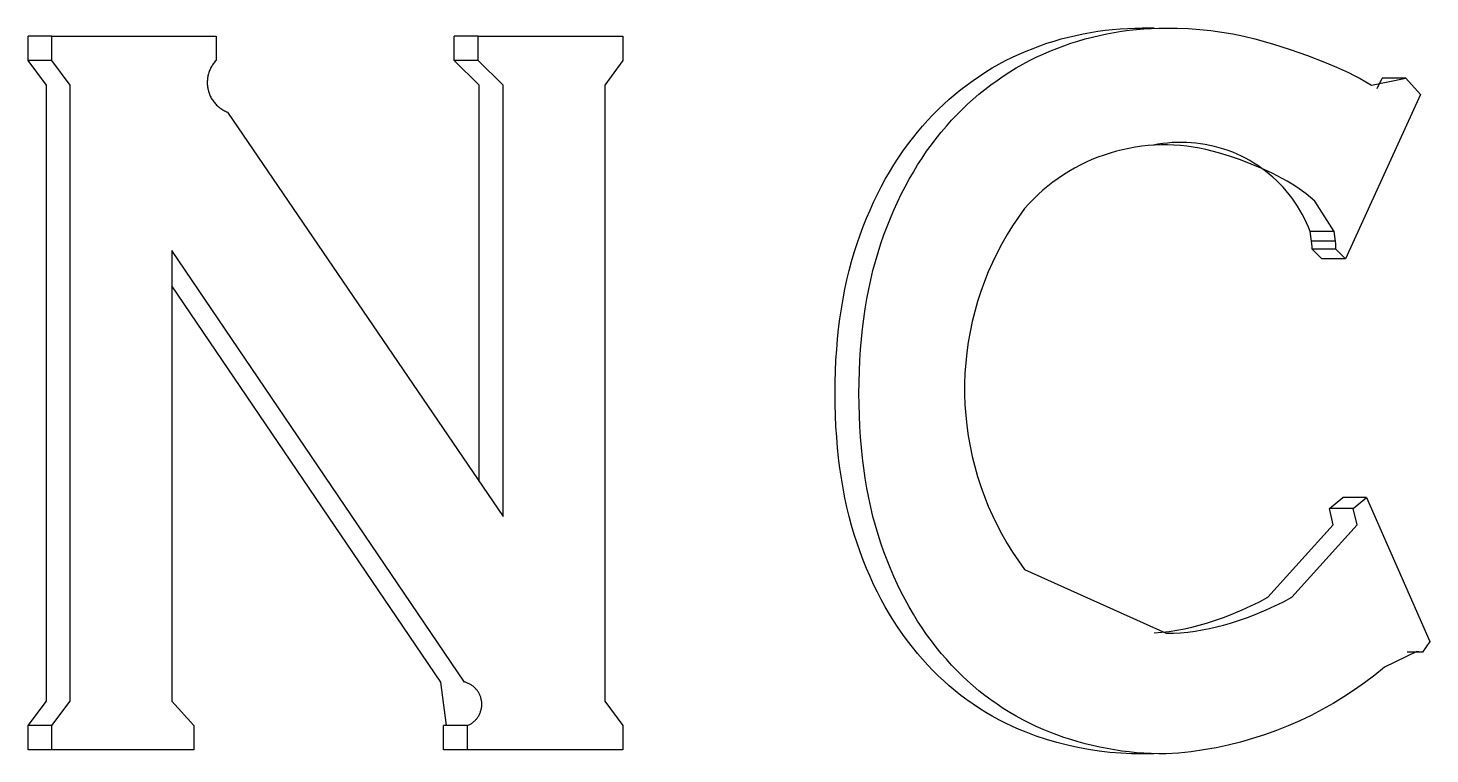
# Model space of a CAD drawing. Header units: millimetres. Extents: x -1893 to 2799, y -925 to 2353.
# Drawn here: x 1272.303 to 1275.835, y 1917.06 to 1918.889 of the extents above; entities that cross this region are included whole.
import ezdxf

# ---------------------------------------------------------------- set-up
doc = ezdxf.new("R2010")
doc.units = ezdxf.units.MM
doc.header["$MEASUREMENT"] = 0
doc.layers.add('Utwórz2D linie widoczne', color=7, linetype='Continuous', true_color=0x000000)

msp = doc.modelspace()

# ---------------------------------------------------------------- linework, layer by layer
at = {"layer": 'Utwórz2D linie widoczne'}
for p, q in [((1272.303, 1918.8074), (1272.303, 1918.8689)), ((1272.3631, 1918.8689), (1272.303, 1918.8689)), ((1272.3631, 1918.8689), (1272.7767, 1918.8689)), ((1272.3631, 1918.8074), (1272.3631, 1918.8689)), ((1272.7767, 1918.8689), (1272.7767, 1918.8074)), ((1273.3768, 1918.8074), (1273.3768, 1918.8689)), ((1273.4369, 1918.8689), (1273.3768, 1918.8689)), ((1273.4369, 1918.8689), (1273.8019, 1918.8689)), ((1273.4369, 1918.8074), (1273.4369, 1918.8689)), ((1273.8019, 1918.8689), (1273.8019, 1918.8074)), ((1274.9246, 1918.8665), (1274.9429, 1918.8709)), ((1274.9429, 1918.8709), (1274.9613, 1918.8748)), ((1274.9613, 1918.8748), (1274.9798, 1918.8782)), ((1274.9798, 1918.8782), (1274.9984, 1918.8812)), ((1274.9847, 1918.8665), (1275.003, 1918.8709)), ((1274.9984, 1918.8812), (1275.017, 1918.8837)), ((1275.003, 1918.8709), (1275.0214, 1918.8748)), ((1275.017, 1918.8837), (1275.0357, 1918.8857)), ((1275.0214, 1918.8748), (1275.0399, 1918.8782)), ((1275.0357, 1918.8857), (1275.0544, 1918.8873)), ((1275.0399, 1918.8782), (1275.0585, 1918.8812)), ((1275.0544, 1918.8873), (1275.0731, 1918.8885)), ((1275.0585, 1918.8812), (1275.0771, 1918.8837)), ((1275.0731, 1918.8885), (1275.0918, 1918.8891)), ((1275.0771, 1918.8837), (1275.0958, 1918.8857)), ((1275.0918, 1918.8891), (1275.1105, 1918.8893)), ((1275.0958, 1918.8857), (1275.1145, 1918.8873)), ((1275.1409, 1918.8893), (1275.1105, 1918.8893)), ((1275.1145, 1918.8873), (1275.1332, 1918.8885)), ((1275.1332, 1918.8885), (1275.1519, 1918.8891)), ((1275.1519, 1918.8891), (1275.1706, 1918.8893)), ((1275.1706, 1918.8893), (1275.1988, 1918.8891)), ((1275.1988, 1918.8891), (1275.227, 1918.8881)), ((1275.227, 1918.8881), (1275.2552, 1918.886)), ((1275.2552, 1918.886), (1275.2833, 1918.8831)), ((1275.2833, 1918.8831), (1275.3113, 1918.8791)), ((1275.3113, 1918.8791), (1275.3391, 1918.8743)), ((1275.3391, 1918.8743), (1275.3667, 1918.8686)), ((1274.8179, 1918.8311), (1274.8352, 1918.8381)), ((1274.8352, 1918.8381), (1274.8527, 1918.8446)), ((1274.8527, 1918.8446), (1274.8704, 1918.8508)), ((1274.8704, 1918.8508), (1274.8883, 1918.8565)), ((1274.878, 1918.8311), (1274.8953, 1918.8381)), ((1274.8883, 1918.8565), (1274.9064, 1918.8617)), ((1274.8953, 1918.8381), (1274.9128, 1918.8446)), ((1274.9064, 1918.8617), (1274.9246, 1918.8665)), ((1274.9128, 1918.8446), (1274.9305, 1918.8508)), ((1274.9305, 1918.8508), (1274.9484, 1918.8565)), ((1274.9484, 1918.8565), (1274.9665, 1918.8617)), ((1274.9665, 1918.8617), (1274.9847, 1918.8665)), ((1275.3667, 1918.8686), (1275.3941, 1918.8619)), ((1275.3941, 1918.8619), (1275.4386, 1918.8494)), ((1275.4386, 1918.8494), (1275.4828, 1918.8355)), ((1275.4828, 1918.8355), (1275.5265, 1918.8203)), ((1272.3491, 1918.7457), (1272.303, 1918.8074)), ((1272.3631, 1918.8074), (1272.303, 1918.8074)), ((1272.4092, 1918.7457), (1272.3631, 1918.8074)), ((1272.7697, 1918.7989), (1272.7681, 1918.7967)), ((1272.7713, 1918.8011), (1272.7697, 1918.7989)), ((1272.7731, 1918.8033), (1272.7713, 1918.8011)), ((1272.7749, 1918.8054), (1272.7731, 1918.8033)), ((1272.7767, 1918.8074), (1272.7749, 1918.8054)), ((1273.4398, 1918.7457), (1273.3768, 1918.8074)), ((1273.4369, 1918.8074), (1273.3768, 1918.8074)), ((1273.4999, 1918.7457), (1273.4369, 1918.8074)), ((1273.8019, 1918.8074), (1273.756, 1918.7457)), ((1274.7327, 1918.7886), (1274.7493, 1918.7981)), ((1274.7493, 1918.7981), (1274.7662, 1918.8071)), ((1274.7662, 1918.8071), (1274.7832, 1918.8156)), ((1274.7832, 1918.8156), (1274.8005, 1918.8236)), ((1274.7928, 1918.7886), (1274.8094, 1918.7981)), ((1274.8005, 1918.8236), (1274.8179, 1918.8311)), ((1274.8094, 1918.7981), (1274.8263, 1918.8071)), ((1274.8263, 1918.8071), (1274.8433, 1918.8156)), ((1274.8433, 1918.8156), (1274.8606, 1918.8236)), ((1274.8606, 1918.8236), (1274.878, 1918.8311)), ((1275.5265, 1918.8203), (1275.5696, 1918.8037)), ((1275.5696, 1918.8037), (1275.6001, 1918.7911)), ((1272.7554, 1918.7634), (1272.755, 1918.7607)), ((1272.7558, 1918.7662), (1272.7554, 1918.7634)), ((1272.7563, 1918.7689), (1272.7558, 1918.7662)), ((1272.757, 1918.7716), (1272.7563, 1918.7689)), ((1272.7577, 1918.7742), (1272.757, 1918.7716)), ((1272.7585, 1918.7769), (1272.7577, 1918.7742)), ((1272.7594, 1918.7795), (1272.7585, 1918.7769)), ((1272.7604, 1918.782), (1272.7594, 1918.7795)), ((1272.7615, 1918.7846), (1272.7604, 1918.782)), ((1272.7626, 1918.7871), (1272.7615, 1918.7846)), ((1272.7639, 1918.7895), (1272.7626, 1918.7871)), ((1272.7652, 1918.792), (1272.7639, 1918.7895)), ((1272.7666, 1918.7943), (1272.7652, 1918.792)), ((1272.7681, 1918.7967), (1272.7666, 1918.7943)), ((1274.6844, 1918.7575), (1274.7002, 1918.7684)), ((1274.7002, 1918.7684), (1274.7164, 1918.7787)), ((1274.7164, 1918.7787), (1274.7327, 1918.7886)), ((1274.7445, 1918.7575), (1274.7604, 1918.7684)), ((1274.7604, 1918.7684), (1274.7765, 1918.7787)), ((1274.7765, 1918.7787), (1274.7928, 1918.7886)), ((1275.6001, 1918.7911), (1275.6151, 1918.7843)), ((1275.6151, 1918.7843), (1275.63, 1918.7772)), ((1275.63, 1918.7772), (1275.6447, 1918.7698)), ((1275.6447, 1918.7698), (1275.6593, 1918.762)), ((1275.6879, 1918.7457), (1275.775, 1918.7628)), ((1275.7024, 1918.7368), (1275.7149, 1918.7628)), ((1275.775, 1918.7628), (1275.7149, 1918.7628)), ((1275.775, 1918.7628), (1275.8112, 1918.7218)), ((1272.3491, 1917.1931), (1272.3491, 1918.7457)), ((1272.4092, 1917.1931), (1272.4092, 1918.7457)), ((1272.7548, 1918.758), (1272.7546, 1918.7552)), ((1272.7546, 1918.7552), (1272.7546, 1918.7524)), ((1272.7546, 1918.7524), (1272.7546, 1918.7497)), ((1272.7546, 1918.7497), (1272.7547, 1918.7469)), ((1272.7547, 1918.7469), (1272.7549, 1918.7442)), ((1272.755, 1918.7607), (1272.7548, 1918.758)), ((1272.7549, 1918.7442), (1272.7553, 1918.7414)), ((1272.7553, 1918.7414), (1272.7557, 1918.7387)), ((1272.7557, 1918.7387), (1272.7562, 1918.736)), ((1272.7562, 1918.736), (1272.7568, 1918.7333)), ((1272.7568, 1918.7333), (1272.7575, 1918.7306)), ((1272.7575, 1918.7306), (1272.7583, 1918.728)), ((1272.7583, 1918.728), (1272.7591, 1918.7254)), ((1273.4398, 1917.7464), (1273.4398, 1918.7457)), ((1273.4999, 1917.6582), (1273.4999, 1918.7457)), ((1273.756, 1918.7457), (1273.756, 1917.1931)), ((1274.6388, 1918.7226), (1274.6537, 1918.7347)), ((1274.6537, 1918.7347), (1274.6689, 1918.7463)), ((1274.6689, 1918.7463), (1274.6844, 1918.7575)), ((1274.6989, 1918.7226), (1274.7138, 1918.7347)), ((1274.7138, 1918.7347), (1274.729, 1918.7463)), ((1274.729, 1918.7463), (1274.7445, 1918.7575)), ((1275.6593, 1918.762), (1275.6737, 1918.754)), ((1275.6737, 1918.754), (1275.6879, 1918.7457)), ((1272.7591, 1918.7254), (1272.7601, 1918.7228)), ((1272.7601, 1918.7228), (1272.7612, 1918.7202)), ((1272.7612, 1918.7202), (1272.7623, 1918.7177)), ((1272.7623, 1918.7177), (1272.7635, 1918.7153)), ((1272.7635, 1918.7153), (1272.7648, 1918.7128)), ((1272.7648, 1918.7128), (1272.7662, 1918.7104)), ((1272.7662, 1918.7104), (1272.7677, 1918.7081)), ((1272.7677, 1918.7081), (1272.7692, 1918.7058)), ((1272.7692, 1918.7058), (1272.7709, 1918.7036)), ((1272.7709, 1918.7036), (1272.7726, 1918.7014)), ((1272.7726, 1918.7014), (1272.7744, 1918.6993)), ((1272.7744, 1918.6993), (1272.7762, 1918.6973)), ((1272.7762, 1918.6973), (1272.7781, 1918.6953)), ((1272.7781, 1918.6953), (1272.7801, 1918.6934)), ((1272.7801, 1918.6934), (1272.7822, 1918.6916)), ((1274.5964, 1918.6842), (1274.6102, 1918.6974)), ((1274.6102, 1918.6974), (1274.6243, 1918.7102)), ((1274.6243, 1918.7102), (1274.6388, 1918.7226)), ((1274.6565, 1918.6842), (1274.6703, 1918.6974)), ((1274.6703, 1918.6974), (1274.6844, 1918.7102)), ((1274.6844, 1918.7102), (1274.6989, 1918.7226)), ((1275.8112, 1918.7218), (1275.6227, 1918.308)), ((1272.7822, 1918.6916), (1272.7843, 1918.6898)), ((1272.7843, 1918.6898), (1272.7865, 1918.6881)), ((1272.7865, 1918.6881), (1272.7887, 1918.6865)), ((1272.7887, 1918.6865), (1272.791, 1918.6849)), ((1272.791, 1918.6849), (1272.7933, 1918.6834)), ((1272.7933, 1918.6834), (1272.7957, 1918.6821)), ((1272.7957, 1918.6821), (1272.7981, 1918.6808)), ((1272.7981, 1918.6808), (1272.8006, 1918.6795)), ((1272.8006, 1918.6795), (1272.8031, 1918.6784)), ((1272.8031, 1918.6784), (1272.8057, 1918.6774)), ((1272.8057, 1918.6774), (1273.4999, 1917.6582)), ((1274.5567, 1918.6421), (1274.57, 1918.6569)), ((1274.57, 1918.6569), (1274.583, 1918.6707)), ((1274.583, 1918.6707), (1274.5964, 1918.6842)), ((1274.6169, 1918.6421), (1274.6301, 1918.6569)), ((1274.6301, 1918.6569), (1274.6431, 1918.6707)), ((1274.6431, 1918.6707), (1274.6565, 1918.6842)), ((1274.5312, 1918.6113), (1274.5438, 1918.6269)), ((1274.5438, 1918.6269), (1274.5567, 1918.6421)), ((1274.5913, 1918.6113), (1274.6039, 1918.6269)), ((1274.6039, 1918.6269), (1274.6169, 1918.6421)), ((1274.5071, 1918.5787), (1274.519, 1918.5952)), ((1274.519, 1918.5952), (1274.5312, 1918.6113)), ((1274.5672, 1918.5787), (1274.5791, 1918.5952)), ((1274.5791, 1918.5952), (1274.5913, 1918.6113)), ((1275.077, 1918.5861), (1275.0611, 1918.5827)), ((1275.093, 1918.5889), (1275.077, 1918.5861)), ((1275.1091, 1918.5912), (1275.093, 1918.5889)), ((1275.1253, 1918.5929), (1275.1091, 1918.5912)), ((1275.1416, 1918.5941), (1275.1253, 1918.5929)), ((1275.1501, 1918.5963), (1275.1384, 1918.5941)), ((1275.1578, 1918.5946), (1275.1416, 1918.5941)), ((1275.162, 1918.5981), (1275.1501, 1918.5963)), ((1275.1741, 1918.5946), (1275.1578, 1918.5946)), ((1275.1739, 1918.5995), (1275.162, 1918.5981)), ((1275.1858, 1918.6005), (1275.1739, 1918.5995)), ((1275.1904, 1918.5941), (1275.1741, 1918.5946)), ((1275.1978, 1918.601), (1275.1858, 1918.6005)), ((1275.2066, 1918.593), (1275.1904, 1918.5941)), ((1275.2097, 1918.6012), (1275.1978, 1918.601)), ((1275.2228, 1918.5913), (1275.2066, 1918.593)), ((1275.2217, 1918.601), (1275.2097, 1918.6012)), ((1275.2337, 1918.6003), (1275.2217, 1918.601)), ((1275.239, 1918.589), (1275.2228, 1918.5913)), ((1275.2456, 1918.5992), (1275.2337, 1918.6003)), ((1275.255, 1918.5862), (1275.239, 1918.589)), ((1275.2575, 1918.5977), (1275.2456, 1918.5992)), ((1275.2709, 1918.5829), (1275.255, 1918.5862)), ((1275.2693, 1918.5959), (1275.2575, 1918.5977)), ((1275.2811, 1918.5936), (1275.2693, 1918.5959)), ((1275.2928, 1918.5908), (1275.2811, 1918.5936)), ((1275.3043, 1918.5877), (1275.2928, 1918.5908)), ((1275.3158, 1918.5842), (1275.3043, 1918.5877)), ((1274.4844, 1918.5443), (1274.4956, 1918.5617)), ((1274.4956, 1918.5617), (1274.5071, 1918.5787)), ((1274.5445, 1918.5443), (1274.5557, 1918.5617)), ((1274.5557, 1918.5617), (1274.5672, 1918.5787)), ((1274.9688, 1918.551), (1274.9542, 1918.5439)), ((1274.9837, 1918.5576), (1274.9688, 1918.551)), ((1274.9988, 1918.5637), (1274.9837, 1918.5576)), ((1275.0141, 1918.5693), (1274.9988, 1918.5637)), ((1275.0296, 1918.5743), (1275.0141, 1918.5693)), ((1275.0453, 1918.5788), (1275.0296, 1918.5743)), ((1275.0611, 1918.5827), (1275.0453, 1918.5788)), ((1275.2867, 1918.5789), (1275.2709, 1918.5829)), ((1275.3024, 1918.5745), (1275.2867, 1918.5789)), ((1275.3301, 1918.5661), (1275.3024, 1918.5745)), ((1275.3271, 1918.5804), (1275.3158, 1918.5842)), ((1275.3383, 1918.5761), (1275.3271, 1918.5804)), ((1275.3576, 1918.5568), (1275.3301, 1918.5661)), ((1275.3493, 1918.5714), (1275.3383, 1918.5761)), ((1275.3602, 1918.5664), (1275.3493, 1918.5714)), ((1275.3847, 1918.5465), (1275.3576, 1918.5568)), ((1275.3709, 1918.561), (1275.3602, 1918.5664)), ((1275.3814, 1918.5552), (1275.3709, 1918.561)), ((1275.3917, 1918.549), (1275.3814, 1918.5552)), ((1274.4631, 1918.5082), (1274.4735, 1918.5265)), ((1274.4735, 1918.5265), (1274.4844, 1918.5443)), ((1274.5232, 1918.5082), (1274.5337, 1918.5265)), ((1274.5337, 1918.5265), (1274.5445, 1918.5443)), ((1274.9119, 1918.5195), (1274.8984, 1918.5104)), ((1274.9257, 1918.5281), (1274.9119, 1918.5195)), ((1274.9398, 1918.5362), (1274.9257, 1918.5281)), ((1274.9542, 1918.5439), (1274.9398, 1918.5362)), ((1275.4114, 1918.5354), (1275.3847, 1918.5465)), ((1275.4017, 1918.5425), (1275.3917, 1918.549)), ((1275.4116, 1918.5357), (1275.4017, 1918.5425)), ((1275.4378, 1918.5234), (1275.4114, 1918.5354)), ((1275.4212, 1918.5286), (1275.4116, 1918.5357)), ((1275.4305, 1918.5211), (1275.4212, 1918.5286)), ((1275.4396, 1918.5133), (1275.4305, 1918.5211)), ((1275.4507, 1918.5171), (1275.4378, 1918.5234)), ((1275.4634, 1918.5105), (1275.4507, 1918.5171)), ((1274.4431, 1918.4703), (1274.4529, 1918.4895)), ((1274.4529, 1918.4895), (1274.4631, 1918.5082)), ((1274.5032, 1918.4703), (1274.513, 1918.4895)), ((1274.513, 1918.4895), (1274.5232, 1918.5082)), ((1274.8599, 1918.4804), (1274.8478, 1918.4695)), ((1274.8724, 1918.4908), (1274.8599, 1918.4804)), ((1274.8852, 1918.5008), (1274.8724, 1918.4908)), ((1274.8984, 1918.5104), (1274.8852, 1918.5008)), ((1275.4484, 1918.5051), (1275.4396, 1918.5133)), ((1275.4569, 1918.4967), (1275.4484, 1918.5051)), ((1275.4652, 1918.488), (1275.4569, 1918.4967)), ((1275.4758, 1918.5035), (1275.4634, 1918.5105)), ((1275.4731, 1918.479), (1275.4652, 1918.488)), ((1275.4881, 1918.496), (1275.4758, 1918.5035)), ((1275.5001, 1918.4882), (1275.4881, 1918.496)), ((1275.5118, 1918.4801), (1275.5001, 1918.4882)), ((1275.5233, 1918.4715), (1275.5118, 1918.4801)), ((1274.4246, 1918.4307), (1274.4337, 1918.4507)), ((1274.4337, 1918.4507), (1274.4431, 1918.4703)), ((1274.4847, 1918.4307), (1274.4938, 1918.4507)), ((1274.4938, 1918.4507), (1274.5032, 1918.4703)), ((1274.8247, 1918.4465), (1274.8138, 1918.4344)), ((1274.8361, 1918.4582), (1274.8247, 1918.4465)), ((1274.8478, 1918.4695), (1274.8361, 1918.4582)), ((1275.4807, 1918.4698), (1275.4731, 1918.479)), ((1275.488, 1918.4603), (1275.4807, 1918.4698)), ((1275.4949, 1918.4505), (1275.488, 1918.4603)), ((1275.5015, 1918.4405), (1275.4949, 1918.4505)), ((1275.5345, 1918.4626), (1275.5233, 1918.4715)), ((1275.5455, 1918.4534), (1275.5345, 1918.4626)), ((1275.5938, 1918.3764), (1275.5455, 1918.4534)), ((1274.4075, 1918.3893), (1274.4159, 1918.4102)), ((1274.4159, 1918.4102), (1274.4246, 1918.4307)), ((1274.4676, 1918.3893), (1274.476, 1918.4102)), ((1274.476, 1918.4102), (1274.4847, 1918.4307)), ((1274.7984, 1918.413), (1274.7838, 1918.3911)), ((1274.8138, 1918.4344), (1274.7984, 1918.413)), ((1275.5078, 1918.4303), (1275.5015, 1918.4405)), ((1275.5137, 1918.4199), (1275.5078, 1918.4303)), ((1275.5193, 1918.4093), (1275.5137, 1918.4199)), ((1274.3995, 1918.368), (1274.4075, 1918.3893)), ((1274.4596, 1918.368), (1274.4676, 1918.3893)), ((1274.7838, 1918.3911), (1274.7699, 1918.3687)), ((1275.5244, 1918.3985), (1275.5193, 1918.4093)), ((1275.5292, 1918.3875), (1275.5244, 1918.3985)), ((1275.5337, 1918.3764), (1275.5292, 1918.3875)), ((1275.5372, 1918.3525), (1275.5337, 1918.3764)), ((1275.5938, 1918.3764), (1275.5337, 1918.3764)), ((1275.5973, 1918.3525), (1275.5938, 1918.3764)), ((1274.3847, 1918.3239), (1274.3918, 1918.3462)), ((1274.3918, 1918.3462), (1274.3995, 1918.368)), ((1274.4448, 1918.3239), (1274.4519, 1918.3462)), ((1274.4519, 1918.3462), (1274.4596, 1918.368)), ((1274.7568, 1918.3458), (1274.7445, 1918.3225)), ((1274.7699, 1918.3687), (1274.7568, 1918.3458)), ((1275.5378, 1918.3456), (1275.5372, 1918.3525)), ((1275.5973, 1918.3525), (1275.5372, 1918.3525)), ((1275.5382, 1918.3388), (1275.5378, 1918.3456)), ((1275.5383, 1918.3319), (1275.5382, 1918.3388)), ((1275.5979, 1918.3456), (1275.5973, 1918.3525)), ((1275.5983, 1918.3388), (1275.5979, 1918.3456)), ((1275.5984, 1918.3319), (1275.5983, 1918.3388)), ((1272.6655, 1918.3286), (1272.6655, 1917.1931)), ((1273.403, 1917.2412), (1272.6655, 1918.3286)), ((1274.3781, 1918.3013), (1274.3847, 1918.3239)), ((1274.4382, 1918.3013), (1274.4448, 1918.3239)), ((1274.7445, 1918.3225), (1274.733, 1918.2988)), ((1275.5626, 1918.308), (1275.5383, 1918.3319)), ((1275.5984, 1918.3319), (1275.5383, 1918.3319)), ((1275.6227, 1918.308), (1275.5626, 1918.308)), ((1275.6227, 1918.308), (1275.5984, 1918.3319)), ((1274.3663, 1918.2548), (1274.3719, 1918.2782)), ((1274.3719, 1918.2782), (1274.3781, 1918.3013)), ((1274.4264, 1918.2548), (1274.432, 1918.2782)), ((1274.432, 1918.2782), (1274.4382, 1918.3013)), ((1274.7224, 1918.2747), (1274.7126, 1918.2503)), ((1274.733, 1918.2988), (1274.7224, 1918.2747)), ((1273.3429, 1917.2412), (1272.6655, 1918.24)), ((1274.3611, 1918.2309), (1274.3663, 1918.2548)), ((1274.4212, 1918.2309), (1274.4264, 1918.2548)), ((1274.7126, 1918.2503), (1274.7036, 1918.2255)), ((1274.3523, 1918.1818), (1274.3565, 1918.2066)), ((1274.3565, 1918.2066), (1274.3611, 1918.2309)), ((1274.4124, 1918.1818), (1274.4166, 1918.2066)), ((1274.4166, 1918.2066), (1274.4212, 1918.2309)), ((1274.6956, 1918.2004), (1274.6883, 1918.1751)), ((1274.7036, 1918.2255), (1274.6956, 1918.2004)), ((1274.3486, 1918.1567), (1274.3523, 1918.1818)), ((1274.4087, 1918.1567), (1274.4124, 1918.1818)), ((1274.6883, 1918.1751), (1274.682, 1918.1495)), ((1274.3427, 1918.1052), (1274.3454, 1918.1312)), ((1274.3454, 1918.1312), (1274.3486, 1918.1567)), ((1274.4028, 1918.1052), (1274.4055, 1918.1312)), ((1274.4055, 1918.1312), (1274.4087, 1918.1567)), ((1274.682, 1918.1495), (1274.6766, 1918.1237)), ((1274.3405, 1918.0789), (1274.3427, 1918.1052)), ((1274.4006, 1918.0789), (1274.4028, 1918.1052)), ((1274.672, 1918.0977), (1274.6684, 1918.0716)), ((1274.6766, 1918.1237), (1274.672, 1918.0977)), ((1274.3388, 1918.0521), (1274.3405, 1918.0789)), ((1274.3989, 1918.0521), (1274.4006, 1918.0789)), ((1274.6684, 1918.0716), (1274.6657, 1918.0454)), ((1274.3368, 1917.9973), (1274.3376, 1918.0249)), ((1274.3376, 1918.0249), (1274.3388, 1918.0521)), ((1274.3969, 1917.9973), (1274.3977, 1918.0249)), ((1274.3977, 1918.0249), (1274.3989, 1918.0521)), ((1274.6657, 1918.0454), (1274.6638, 1918.0192)), ((1274.3366, 1917.9693), (1274.3368, 1917.9973)), ((1274.3967, 1917.9693), (1274.3969, 1917.9973)), ((1274.6638, 1918.0192), (1274.6629, 1917.9928)), ((1274.6629, 1917.9928), (1274.6629, 1917.9665)), ((1274.3368, 1917.9409), (1274.3366, 1917.9693)), ((1274.3969, 1917.9409), (1274.3967, 1917.9693)), ((1274.6629, 1917.9665), (1274.6638, 1917.9401)), ((1274.3376, 1917.913), (1274.3368, 1917.9409)), ((1274.3977, 1917.913), (1274.3969, 1917.9409)), ((1274.6638, 1917.9401), (1274.6657, 1917.9139)), ((1274.3388, 1917.8855), (1274.3376, 1917.913)), ((1274.3405, 1917.8584), (1274.3388, 1917.8855)), ((1274.3989, 1917.8855), (1274.3977, 1917.913)), ((1274.4006, 1917.8584), (1274.3989, 1917.8855)), ((1274.6657, 1917.9139), (1274.6684, 1917.8876)), ((1274.6684, 1917.8876), (1274.672, 1917.8616)), ((1274.3427, 1917.8319), (1274.3405, 1917.8584)), ((1274.4028, 1917.8319), (1274.4006, 1917.8584)), ((1274.672, 1917.8616), (1274.6766, 1917.8356)), ((1274.3454, 1917.8057), (1274.3427, 1917.8319)), ((1274.4055, 1917.8057), (1274.4028, 1917.8319)), ((1274.6766, 1917.8356), (1274.682, 1917.8098)), ((1274.682, 1917.8098), (1274.6883, 1917.7842)), ((1274.3486, 1917.7801), (1274.3454, 1917.8057)), ((1274.3523, 1917.7548), (1274.3486, 1917.7801)), ((1274.4087, 1917.7801), (1274.4055, 1917.8057)), ((1274.4124, 1917.7548), (1274.4087, 1917.7801)), ((1274.6883, 1917.7842), (1274.6956, 1917.7589)), ((1274.3565, 1917.7301), (1274.3523, 1917.7548)), ((1274.4166, 1917.7301), (1274.4124, 1917.7548)), ((1274.6956, 1917.7589), (1274.7036, 1917.7338)), ((1274.3611, 1917.7058), (1274.3565, 1917.7301)), ((1274.3663, 1917.6819), (1274.3611, 1917.7058)), ((1274.4212, 1917.7058), (1274.4166, 1917.7301)), ((1274.4264, 1917.6819), (1274.4212, 1917.7058)), ((1274.7036, 1917.7338), (1274.7126, 1917.709)), ((1274.7126, 1917.709), (1274.7224, 1917.6846)), ((1275.582, 1917.6789), (1275.6158, 1917.7059)), ((1275.6759, 1917.7059), (1275.6158, 1917.7059)), ((1275.6421, 1917.6789), (1275.6759, 1917.7059)), ((1275.6759, 1917.7059), (1275.8354, 1917.3437)), ((1274.3719, 1917.6585), (1274.3663, 1917.6819)), ((1274.432, 1917.6585), (1274.4264, 1917.6819)), ((1274.7224, 1917.6846), (1274.733, 1917.6605)), ((1275.5916, 1917.6376), (1275.582, 1917.6789)), ((1275.6421, 1917.6789), (1275.582, 1917.6789)), ((1275.6517, 1917.6376), (1275.6421, 1917.6789)), ((1274.3781, 1917.6355), (1274.3719, 1917.6585)), ((1274.3847, 1917.613), (1274.3781, 1917.6355)), ((1274.4382, 1917.6355), (1274.432, 1917.6585)), ((1274.4448, 1917.613), (1274.4382, 1917.6355)), ((1274.733, 1917.6605), (1274.7445, 1917.6368)), ((1274.7445, 1917.6368), (1274.7568, 1917.6135)), ((1275.4271, 1917.4548), (1275.5916, 1917.6376)), ((1275.4872, 1917.4548), (1275.6517, 1917.6376)), ((1274.3918, 1917.591), (1274.3847, 1917.613)), ((1274.4519, 1917.591), (1274.4448, 1917.613)), ((1274.7568, 1917.6135), (1274.7699, 1917.5906)), ((1274.3995, 1917.5694), (1274.3918, 1917.591)), ((1274.4075, 1917.5482), (1274.3995, 1917.5694)), ((1274.4596, 1917.5694), (1274.4519, 1917.591)), ((1274.4676, 1917.5482), (1274.4596, 1917.5694)), ((1274.7699, 1917.5906), (1274.7838, 1917.5682)), ((1274.7838, 1917.5682), (1274.7984, 1917.5463)), ((1274.4159, 1917.5275), (1274.4075, 1917.5482)), ((1274.4246, 1917.5072), (1274.4159, 1917.5275)), ((1274.476, 1917.5275), (1274.4676, 1917.5482)), ((1274.4847, 1917.5072), (1274.476, 1917.5275)), ((1274.7984, 1917.5463), (1274.8138, 1917.5249)), ((1274.4337, 1917.4874), (1274.4246, 1917.5072)), ((1274.4938, 1917.4874), (1274.4847, 1917.5072)), ((1274.8138, 1917.5249), (1275.1706, 1917.3641)), ((1274.4431, 1917.468), (1274.4337, 1917.4874)), ((1274.4529, 1917.449), (1274.4431, 1917.468)), ((1274.5032, 1917.468), (1274.4938, 1917.4874)), ((1274.513, 1917.449), (1274.5032, 1917.468)), ((1274.4631, 1917.4306), (1274.4529, 1917.449)), ((1274.4735, 1917.4125), (1274.4631, 1917.4306)), ((1274.5232, 1917.4306), (1274.513, 1917.449)), ((1274.5337, 1917.4125), (1274.5232, 1917.4306)), ((1275.3405, 1917.4136), (1275.3626, 1917.4229)), ((1275.3626, 1917.4229), (1275.3844, 1917.4329)), ((1275.3844, 1917.4329), (1275.4059, 1917.4435)), ((1275.4006, 1917.4136), (1275.4227, 1917.4229)), ((1275.4059, 1917.4435), (1275.4271, 1917.4548)), ((1275.4227, 1917.4229), (1275.4445, 1917.4329)), ((1275.4445, 1917.4329), (1275.466, 1917.4435)), ((1275.466, 1917.4435), (1275.4872, 1917.4548)), ((1274.4844, 1917.3949), (1274.4735, 1917.4125)), ((1274.4956, 1917.3777), (1274.4844, 1917.3949)), ((1274.5445, 1917.3949), (1274.5337, 1917.4125)), ((1274.5557, 1917.3777), (1274.5445, 1917.3949)), ((1275.254, 1917.3845), (1275.2725, 1917.3899)), ((1275.2725, 1917.3899), (1275.2954, 1917.3971)), ((1275.2954, 1917.3971), (1275.3181, 1917.405)), ((1275.3151, 1917.3847), (1275.3326, 1917.3899)), ((1275.3181, 1917.405), (1275.3405, 1917.4136)), ((1275.3326, 1917.3899), (1275.3555, 1917.3971)), ((1275.3555, 1917.3971), (1275.3782, 1917.405)), ((1275.3782, 1917.405), (1275.4006, 1917.4136)), ((1274.5071, 1917.361), (1274.4956, 1917.3777)), ((1274.519, 1917.3447), (1274.5071, 1917.361)), ((1274.5672, 1917.361), (1274.5557, 1917.3777)), ((1274.5791, 1917.3447), (1274.5672, 1917.361)), ((1275.1402, 1917.365), (1275.1594, 1917.3666)), ((1275.1594, 1917.3666), (1275.1786, 1917.3689)), ((1275.1706, 1917.3641), (1275.1889, 1917.3645)), ((1275.1786, 1917.3689), (1275.1976, 1917.3719)), ((1275.1889, 1917.3645), (1275.2072, 1917.3656)), ((1275.1976, 1917.3719), (1275.2166, 1917.3754)), ((1275.2072, 1917.3656), (1275.2254, 1917.3673)), ((1275.2166, 1917.3754), (1275.2354, 1917.3796)), ((1275.2254, 1917.3673), (1275.2435, 1917.3696)), ((1275.2354, 1917.3796), (1275.254, 1917.3845)), ((1275.2435, 1917.3696), (1275.2616, 1917.3725)), ((1275.2616, 1917.3725), (1275.2796, 1917.376)), ((1275.2796, 1917.376), (1275.2974, 1917.38)), ((1275.2974, 1917.38), (1275.3151, 1917.3847)), ((1274.5312, 1917.3289), (1274.519, 1917.3447)), ((1274.5438, 1917.3134), (1274.5312, 1917.3289)), ((1274.5913, 1917.3289), (1274.5791, 1917.3447)), ((1274.6039, 1917.3134), (1274.5913, 1917.3289)), ((1275.8027, 1917.3181), (1275.7206, 1917.2787)), ((1275.8092, 1917.3163), (1275.7777, 1917.3163)), ((1275.8044, 1917.3177), (1275.8027, 1917.3181)), ((1275.8061, 1917.3173), (1275.8044, 1917.3177)), ((1275.8077, 1917.317), (1275.8061, 1917.3173)), ((1275.8094, 1917.3168), (1275.8077, 1917.317)), ((1275.8111, 1917.3166), (1275.8094, 1917.3168)), ((1275.8128, 1917.3164), (1275.8111, 1917.3166)), ((1275.8145, 1917.3164), (1275.8128, 1917.3164)), ((1275.8162, 1917.3163), (1275.8145, 1917.3164)), ((1275.8354, 1917.3437), (1275.8162, 1917.3163)), ((1274.5567, 1917.2985), (1274.5438, 1917.3134)), ((1274.57, 1917.2839), (1274.5567, 1917.2985)), ((1274.583, 1917.2703), (1274.57, 1917.2839)), ((1274.6169, 1917.2985), (1274.6039, 1917.3134)), ((1274.6301, 1917.2839), (1274.6169, 1917.2985)), ((1274.6431, 1917.2703), (1274.6301, 1917.2839)), ((1274.5963, 1917.257), (1274.583, 1917.2703)), ((1274.6101, 1917.2441), (1274.5963, 1917.257)), ((1274.6242, 1917.2315), (1274.6101, 1917.2441)), ((1274.6564, 1917.257), (1274.6431, 1917.2703)), ((1274.6702, 1917.2441), (1274.6564, 1917.257)), ((1274.6843, 1917.2315), (1274.6702, 1917.2441)), ((1275.6961, 1917.2587), (1275.6708, 1917.2395)), ((1275.7206, 1917.2787), (1275.6961, 1917.2587)), ((1273.3575, 1917.132), (1273.3429, 1917.2412)), ((1273.4049, 1917.2407), (1273.403, 1917.2412)), ((1273.4068, 1917.2401), (1273.4049, 1917.2407)), ((1273.4087, 1917.2394), (1273.4068, 1917.2401)), ((1273.4106, 1917.2387), (1273.4087, 1917.2394)), ((1273.4124, 1917.2378), (1273.4106, 1917.2387)), ((1273.4143, 1917.237), (1273.4124, 1917.2378)), ((1273.416, 1917.2361), (1273.4143, 1917.237)), ((1273.4178, 1917.2351), (1273.416, 1917.2361)), ((1273.4195, 1917.234), (1273.4178, 1917.2351)), ((1273.4212, 1917.2329), (1273.4195, 1917.234)), ((1273.4228, 1917.2317), (1273.4212, 1917.2329)), ((1273.4244, 1917.2305), (1273.4228, 1917.2317)), ((1273.426, 1917.2292), (1273.4244, 1917.2305)), ((1273.4275, 1917.2279), (1273.426, 1917.2292)), ((1273.4289, 1917.2265), (1273.4275, 1917.2279)), ((1273.4303, 1917.2251), (1273.4289, 1917.2265)), ((1273.4317, 1917.2236), (1273.4303, 1917.2251)), ((1273.433, 1917.2221), (1273.4317, 1917.2236)), ((1273.4343, 1917.2205), (1273.433, 1917.2221)), ((1273.4354, 1917.2189), (1273.4343, 1917.2205)), ((1273.4366, 1917.2172), (1273.4354, 1917.2189)), ((1273.4377, 1917.2155), (1273.4366, 1917.2172)), ((1273.4387, 1917.2138), (1273.4377, 1917.2155)), ((1273.4397, 1917.2121), (1273.4387, 1917.2138)), ((1273.4406, 1917.2103), (1273.4397, 1917.2121)), ((1273.4414, 1917.2084), (1273.4406, 1917.2103)), ((1273.4422, 1917.2066), (1273.4414, 1917.2084)), ((1274.6387, 1917.2193), (1274.6242, 1917.2315)), ((1274.6536, 1917.2075), (1274.6387, 1917.2193)), ((1274.6988, 1917.2193), (1274.6843, 1917.2315)), ((1274.7137, 1917.2075), (1274.6988, 1917.2193)), ((1275.6449, 1917.2212), (1275.6184, 1917.2038)), ((1275.6708, 1917.2395), (1275.6449, 1917.2212)), ((1272.303, 1917.1315), (1272.3491, 1917.1931)), ((1272.3631, 1917.1315), (1272.4092, 1917.1931)), ((1272.6655, 1917.1931), (1272.7211, 1917.1315)), ((1273.4429, 1917.2047), (1273.4422, 1917.2066)), ((1273.4435, 1917.2028), (1273.4429, 1917.2047)), ((1273.4441, 1917.2009), (1273.4435, 1917.2028)), ((1273.4446, 1917.1989), (1273.4441, 1917.2009)), ((1273.4451, 1917.197), (1273.4446, 1917.1989)), ((1273.445, 1917.173), (1273.4454, 1917.175)), ((1273.4454, 1917.195), (1273.4451, 1917.197)), ((1273.4457, 1917.193), (1273.4454, 1917.195)), ((1273.4454, 1917.175), (1273.4457, 1917.177)), ((1273.446, 1917.191), (1273.4457, 1917.193)), ((1273.4457, 1917.177), (1273.446, 1917.179)), ((1273.4462, 1917.189), (1273.446, 1917.191)), ((1273.446, 1917.179), (1273.4461, 1917.181)), ((1273.4461, 1917.181), (1273.4462, 1917.183)), ((1273.4463, 1917.187), (1273.4462, 1917.189)), ((1273.4462, 1917.183), (1273.4463, 1917.185)), ((1273.4463, 1917.185), (1273.4463, 1917.187)), ((1273.756, 1917.1931), (1273.8019, 1917.1315)), ((1274.6688, 1917.1961), (1274.6536, 1917.2075)), ((1274.6843, 1917.1852), (1274.6688, 1917.1961)), ((1274.7002, 1917.1747), (1274.6843, 1917.1852)), ((1274.7163, 1917.1646), (1274.7002, 1917.1747)), ((1274.7289, 1917.1961), (1274.7137, 1917.2075)), ((1274.7445, 1917.1852), (1274.7289, 1917.1961)), ((1274.7603, 1917.1747), (1274.7445, 1917.1852)), ((1274.7764, 1917.1646), (1274.7603, 1917.1747)), ((1275.5914, 1917.1873), (1275.5638, 1917.1717)), ((1275.6184, 1917.2038), (1275.5914, 1917.1873)), ((1273.4209, 1917.1372), (1273.4225, 1917.1384)), ((1273.4225, 1917.1384), (1273.4241, 1917.1396)), ((1273.4241, 1917.1396), (1273.4257, 1917.1409)), ((1273.4257, 1917.1409), (1273.4272, 1917.1422)), ((1273.4272, 1917.1422), (1273.4287, 1917.1436)), ((1273.4287, 1917.1436), (1273.4301, 1917.145)), ((1273.4301, 1917.145), (1273.4315, 1917.1465)), ((1273.4315, 1917.1465), (1273.4328, 1917.148)), ((1273.4328, 1917.148), (1273.434, 1917.1495)), ((1273.434, 1917.1495), (1273.4353, 1917.1511)), ((1273.4353, 1917.1511), (1273.4364, 1917.1528)), ((1273.4364, 1917.1528), (1273.4375, 1917.1545)), ((1273.4375, 1917.1545), (1273.4385, 1917.1562)), ((1273.4385, 1917.1562), (1273.4395, 1917.158)), ((1273.4395, 1917.158), (1273.4404, 1917.1598)), ((1273.4404, 1917.1598), (1273.4413, 1917.1616)), ((1273.4413, 1917.1616), (1273.4421, 1917.1634)), ((1273.4421, 1917.1634), (1273.4428, 1917.1653)), ((1273.4428, 1917.1653), (1273.4434, 1917.1672)), ((1273.4434, 1917.1672), (1273.444, 1917.1691)), ((1273.444, 1917.1691), (1273.4445, 1917.1711)), ((1273.4445, 1917.1711), (1273.445, 1917.173)), ((1274.7327, 1917.155), (1274.7163, 1917.1646)), ((1274.7493, 1917.1459), (1274.7327, 1917.155)), ((1274.7662, 1917.1373), (1274.7493, 1917.1459)), ((1274.7928, 1917.155), (1274.7764, 1917.1646)), ((1274.8094, 1917.1459), (1274.7928, 1917.155)), ((1274.8263, 1917.1373), (1274.8094, 1917.1459)), ((1275.5071, 1917.1434), (1275.478, 1917.1307)), ((1275.5357, 1917.157), (1275.5071, 1917.1434)), ((1275.5638, 1917.1717), (1275.5357, 1917.157)), ((1272.303, 1917.0701), (1272.303, 1917.1315)), ((1272.3631, 1917.1315), (1272.303, 1917.1315)), ((1272.3631, 1917.0701), (1272.3631, 1917.1315)), ((1272.7211, 1917.1315), (1272.7211, 1917.0701)), ((1273.3502, 1917.0701), (1273.3502, 1917.1315)), ((1273.4103, 1917.1315), (1273.3502, 1917.1315)), ((1273.4103, 1917.1315), (1273.4121, 1917.1323)), ((1273.4103, 1917.0701), (1273.4103, 1917.1315)), ((1273.4121, 1917.1323), (1273.414, 1917.1332)), ((1273.414, 1917.1332), (1273.4158, 1917.1341)), ((1273.4158, 1917.1341), (1273.4175, 1917.1351)), ((1273.4175, 1917.1351), (1273.4192, 1917.1361)), ((1273.4192, 1917.1361), (1273.4209, 1917.1372)), ((1273.8019, 1917.1315), (1273.8019, 1917.0701)), ((1274.7832, 1917.1292), (1274.7662, 1917.1373)), ((1274.8005, 1917.1216), (1274.7832, 1917.1292)), ((1274.8179, 1917.1145), (1274.8005, 1917.1216)), ((1274.8434, 1917.105), (1274.8179, 1917.1145)), ((1274.8433, 1917.1292), (1274.8263, 1917.1373)), ((1274.8606, 1917.1216), (1274.8433, 1917.1292)), ((1274.8692, 1917.0964), (1274.8434, 1917.105)), ((1274.878, 1917.1145), (1274.8606, 1917.1216)), ((1274.8954, 1917.1079), (1274.878, 1917.1145)), ((1274.913, 1917.1017), (1274.8954, 1917.1079)), ((1275.4188, 1917.1082), (1275.3886, 1917.0986)), ((1275.4486, 1917.119), (1275.4188, 1917.1082)), ((1275.478, 1917.1307), (1275.4486, 1917.119)), ((1272.3631, 1917.0701), (1272.303, 1917.0701)), ((1272.7211, 1917.0701), (1272.3631, 1917.0701)), ((1273.4103, 1917.0701), (1273.3502, 1917.0701)), ((1273.8019, 1917.0701), (1273.4103, 1917.0701)), ((1274.8953, 1917.0887), (1274.8692, 1917.0964)), ((1274.9217, 1917.0819), (1274.8953, 1917.0887)), ((1274.9308, 1917.096), (1274.913, 1917.1017)), ((1274.9483, 1917.0761), (1274.9217, 1917.0819)), ((1274.9487, 1917.0906), (1274.9308, 1917.096)), ((1274.975, 1917.0711), (1274.9483, 1917.0761)), ((1274.9668, 1917.0857), (1274.9487, 1917.0906)), ((1274.985, 1917.0812), (1274.9668, 1917.0857)), ((1275.0019, 1917.067), (1274.975, 1917.0711)), ((1275.0033, 1917.0771), (1274.985, 1917.0812)), ((1275.0217, 1917.0734), (1275.0033, 1917.0771)), ((1275.0402, 1917.0702), (1275.0217, 1917.0734)), ((1275.0588, 1917.0674), (1275.0402, 1917.0702)), ((1275.0774, 1917.0651), (1275.0588, 1917.0674)), ((1275.2651, 1917.0702), (1275.2337, 1917.0657)), ((1275.2963, 1917.0757), (1275.2651, 1917.0702)), ((1275.3273, 1917.0823), (1275.2963, 1917.0757)), ((1275.3581, 1917.0899), (1275.3273, 1917.0823)), ((1275.3886, 1917.0986), (1275.3581, 1917.0899)), ((1275.029, 1917.0638), (1275.0019, 1917.067)), ((1275.0561, 1917.0616), (1275.029, 1917.0638)), ((1275.0833, 1917.0603), (1275.0561, 1917.0616)), ((1275.096, 1917.0632), (1275.0774, 1917.0651)), ((1275.1105, 1917.0599), (1275.0833, 1917.0603)), ((1275.1147, 1917.0617), (1275.096, 1917.0632)), ((1275.1393, 1917.0599), (1275.1105, 1917.0599)), ((1275.1333, 1917.0607), (1275.1147, 1917.0617)), ((1275.152, 1917.0601), (1275.1333, 1917.0607)), ((1275.1706, 1917.0599), (1275.152, 1917.0601)), ((1275.2022, 1917.0623), (1275.1706, 1917.0599)), ((1275.2337, 1917.0657), (1275.2022, 1917.0623))]:
    msp.add_line(p, q, dxfattribs=at)

doc.saveas('drawing.dxf')
